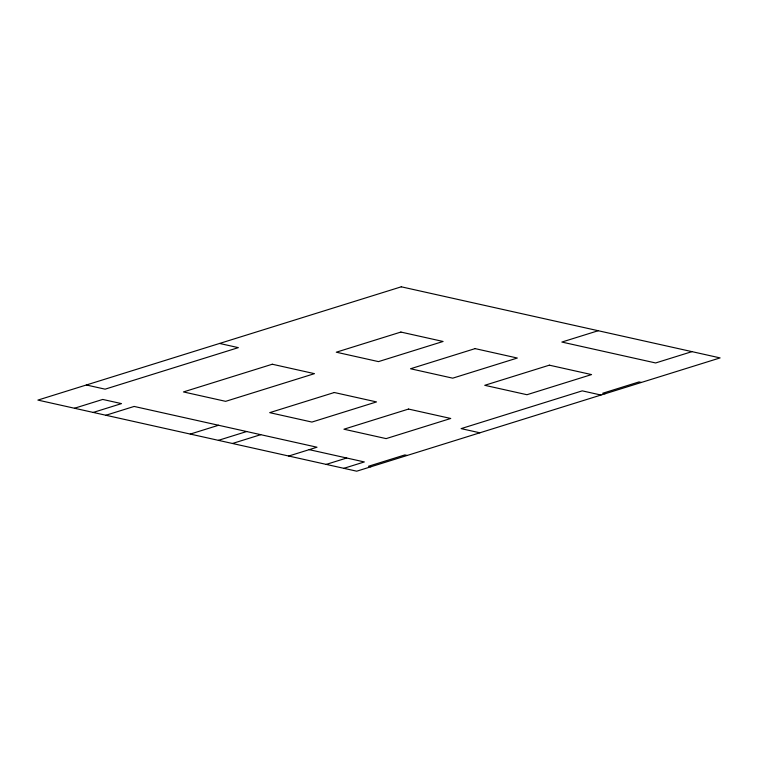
<?xml version="1.0" encoding="UTF-8"?>
<svg xmlns="http://www.w3.org/2000/svg" width="758" height="758" viewBox="0 0 758 758"><rect width="100%" height="100%" fill="white"/><g stroke="black" fill="none" stroke-linecap="round" stroke-linejoin="round"><path stroke-width="1.14" d="M74.483 408.249L102.737 399.438L121.498 403.616L93.234 412.428M105.883 415.251L134.147 406.44L316.996 447.22L288.732 456.032M190.277 434.069L218.541 425.257M218.408 440.341L246.672 431.529M232.469 443.477L260.733 434.675M598.204 330.725L561.858 342.057L655.632 362.959L691.969 351.636M326.243 464.389L346.709 458.012M343.876 468.321L364.342 461.944L309.198 449.646M641.363 382.449L639.022 381.928L602.686 393.26L605.026 393.781M600.99 395.041L582.239 390.853L461.11 428.621L479.861 432.799M219.593 343.45L238.344 347.638L105.106 389.167L86.355 384.988M407.188 455.454L404.838 454.933L368.502 466.255L370.851 466.786M401.285 286.808L37.9 400.091L356.715 471.192L720.1 357.909L401.285 286.808M272.283 364.238L183.455 391.933L225.647 401.342L314.475 373.656L272.283 364.238M400.887 332.061L336.287 352.205L378.479 361.613L443.079 341.47L400.887 332.061M334.306 392.511L269.706 412.655L311.908 422.064L376.508 401.92L334.306 392.511M475.124 348.614L410.523 368.758L452.716 378.166L517.316 358.032L475.124 348.614M408.543 409.064L343.942 429.208L386.135 438.617L450.745 418.473L408.543 409.064M549.351 365.176L484.75 385.31L526.952 394.719L591.553 374.585L549.351 365.176"/></g></svg>
